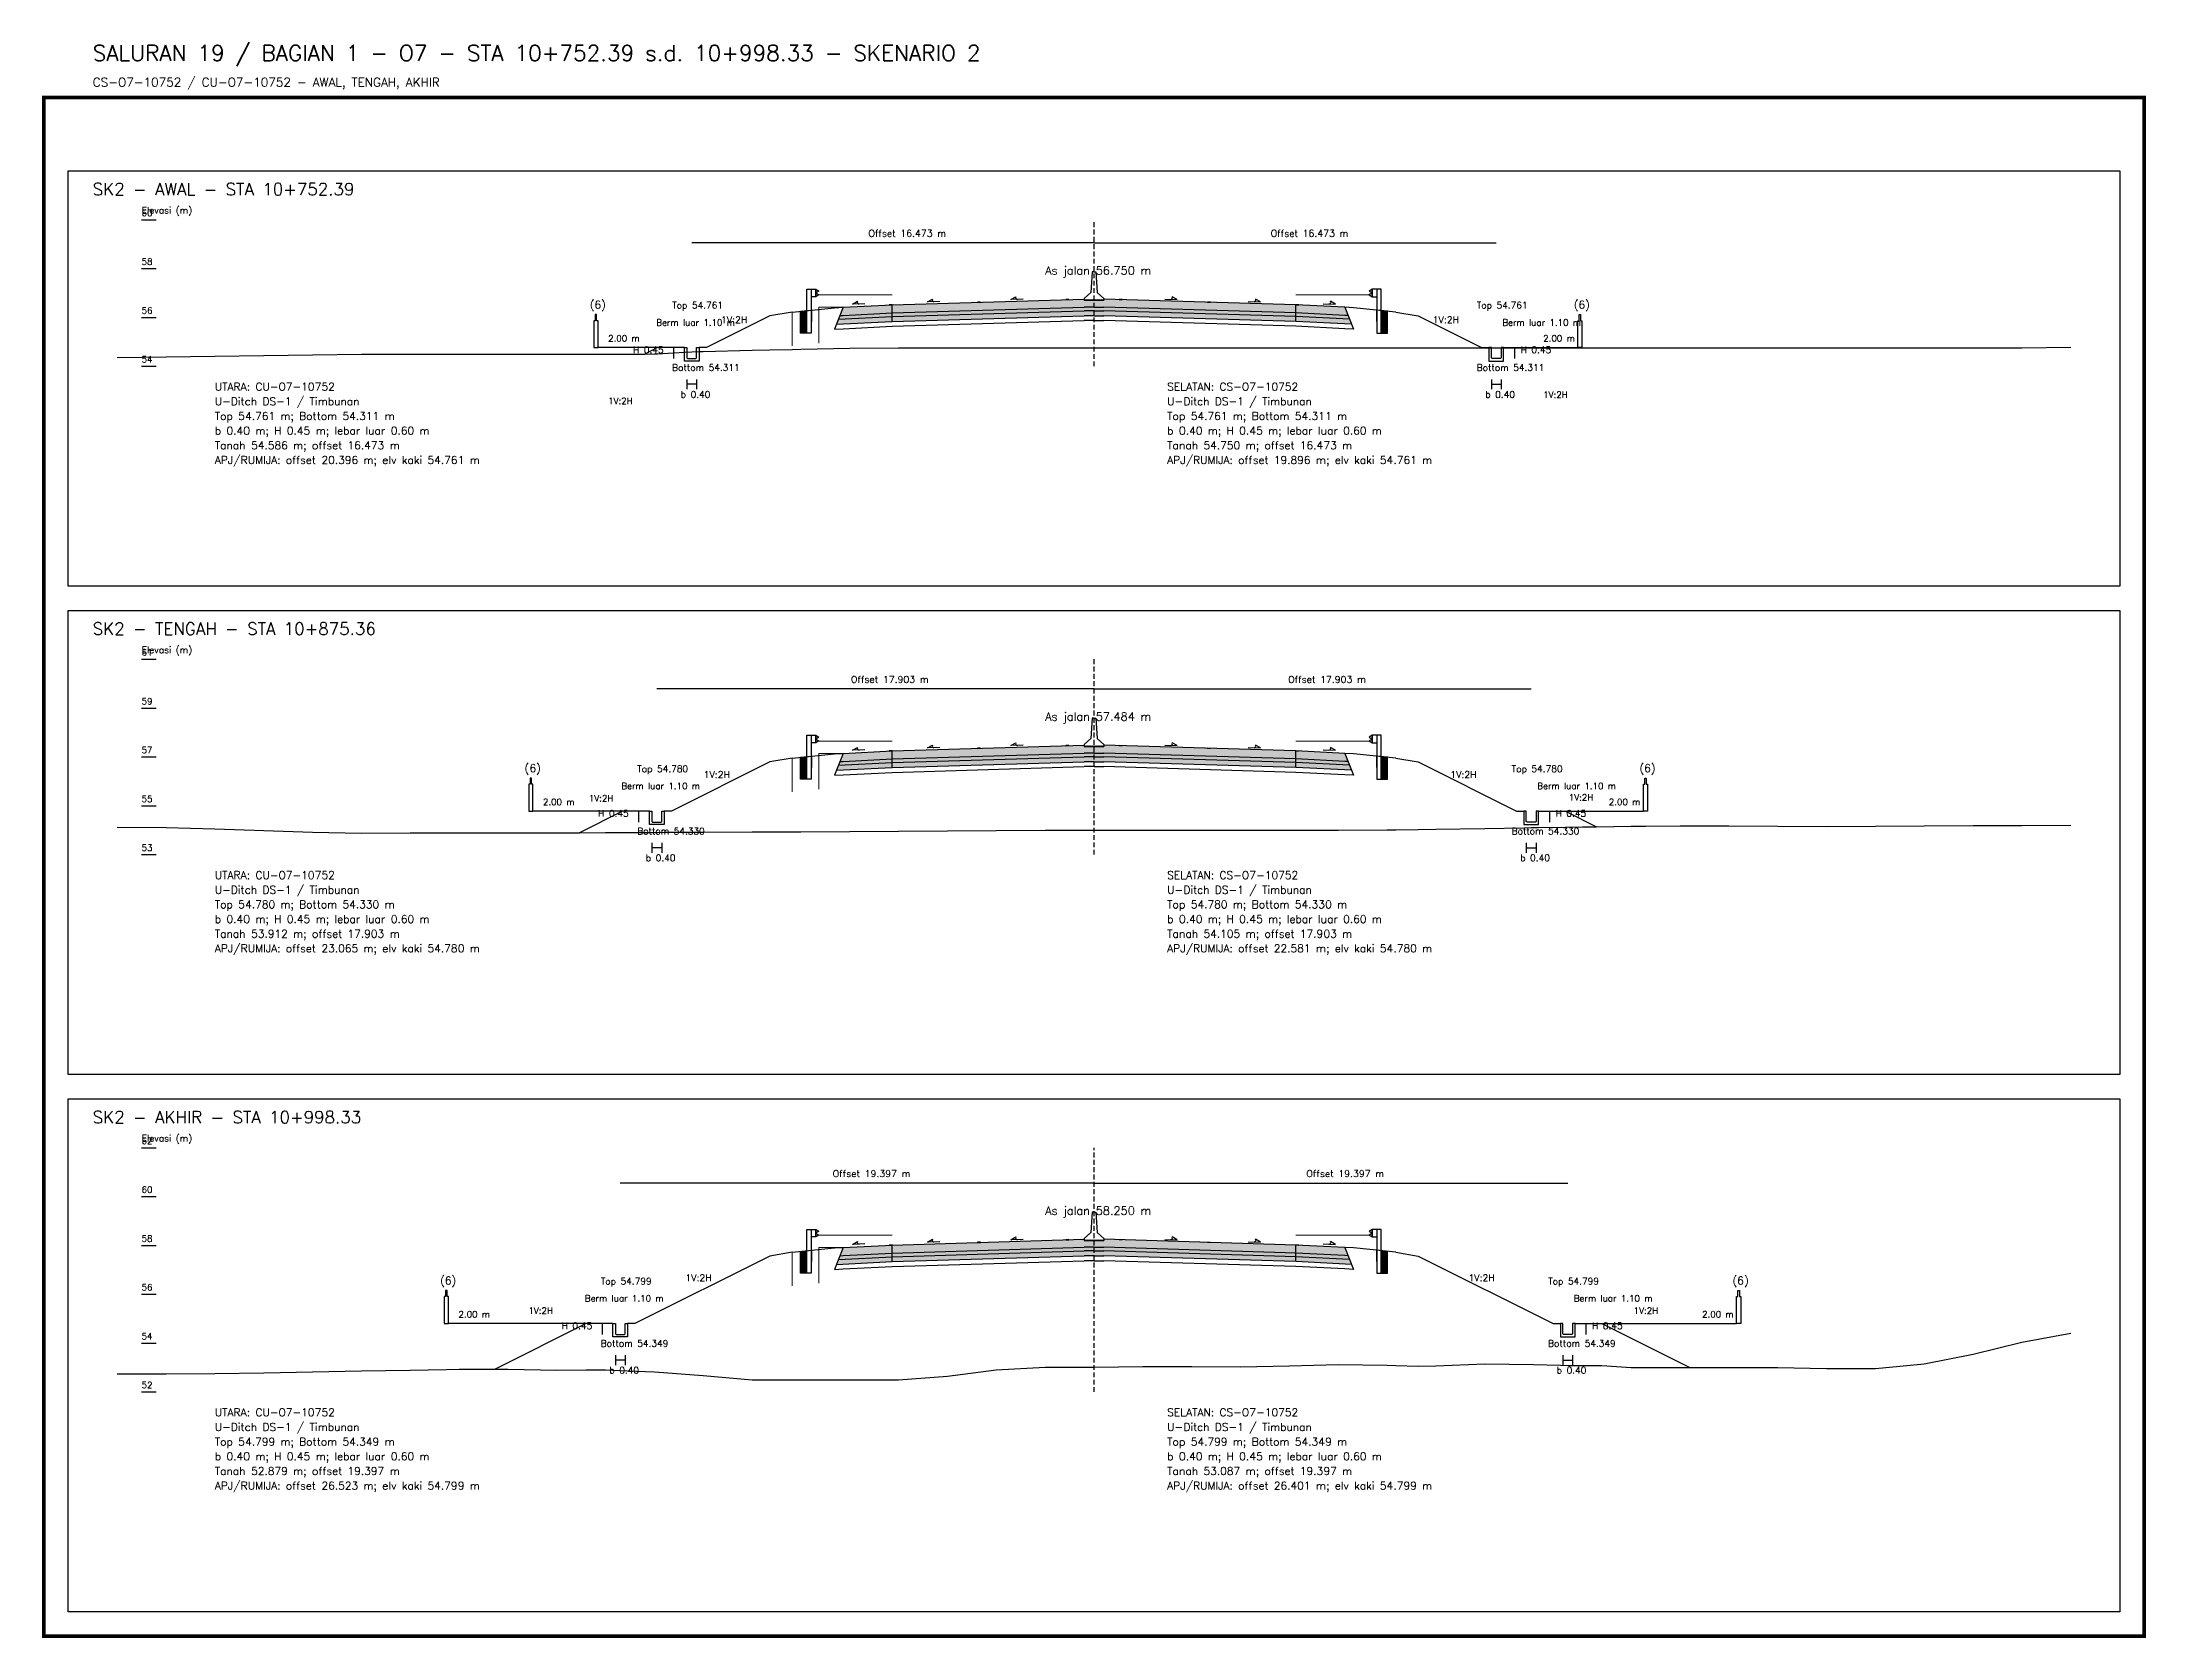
# Model space of a CAD drawing. Header units: metres. Extents: x -24715 to -24517, y 27498 to 30841.
# Drawn here: x -24611.5 to -24525.3, y 29265.5 to 29330.8 of the extents above; entities that cross this region are included whole.
import ezdxf

# ---------------------------------------------------------------- set-up
doc = ezdxf.new("R2010")
doc.units = ezdxf.units.M
doc.linetypes.add('PS_DASH', pattern=[0.3, 0.2, -0.1])
for name, color, linetype, lineweight in [('Dimensi', 230, 'Continuous', 20), ('GRS-ARSIR (HATCH)', 8, 'Continuous', 9), ('Guardrail', 20, 'Continuous', 30), ('HATCH - Beton ramping', 210, 'Continuous', 9), ('HATCH - LFA', 30, 'Continuous', 9), ('HATCH - Pavement', 50, 'Continuous', 9), ('Marka', 20, 'Continuous', 30), ('POT_ALL_GROUP', 2, 'Continuous', 70)]:
    doc.layers.add(name, color=color, linetype=linetype, lineweight=lineweight)
for name, color, linetype in [('POT_ALL_APJ', 2, 'Continuous'), ('POT_ALL_BORDER', 8, 'Continuous'), ('POT_ALL_CHANNEL2', 7, 'Continuous'), ('POT_ALL_DIM', 7, 'Continuous'), ('POT_ALL_GROUND', 1, 'Continuous'), ('POT_ALL_GUIDE', 8, 'Continuous'), ('POT_ALL_ROAD', 4, 'Continuous')]:
    doc.layers.add(name, color=color, linetype=linetype)
doc.styles.get("Standard").update_dxf_attribs({"font": 'simplex.shx'})

# ---------------------------------------------------------------- blocks, each defined once
blk = doc.blocks.new('JALAN_ASLI_TIPIKAL_2OKT_METER')
at = {"layer": 'Guardrail', "lineweight": 9}
h = blk.add_hatch(dxfattribs=at)
h.set_pattern_fill('JIS_LC_20', color=256, scale=0.002)
h.set_pattern_definition([(45, (-29.65569, -21.99233), (-0.02828427, 0.02828427), []), (45, (-29.65489, -21.99233), (-0.02828427, 0.02828427), [])])
h.paths.add_polyline_path([(-12.025, -1.394), (-11.753, -1.394), (-11.753, -0.471), (-12.018, -0.498)])
h = blk.add_hatch(dxfattribs=at)
h.set_pattern_fill('JIS_LC_20', color=256, scale=0.002)
h.set_pattern_definition([(45, (-29.40569, -21.99233), (-0.02828427, 0.02828427), []), (45, (-29.40489, -21.99233), (-0.02828427, 0.02828427), [])])
h.paths.add_polyline_path([(12.018, -0.498), (11.753, -0.471), (11.753, -1.394), (12.025, -1.394)])
at = {"layer": 'HATCH - Beton ramping'}
h = blk.add_hatch(dxfattribs=at)
h.set_pattern_fill('AR-CONC', color=256, scale=0.0005)
h.set_pattern_definition([(50, (-28.949556, -21.99233), (0.09109233, -0.00796954), [0.009525, -0.104775]), (355, (-28.94956, -21.99233), (-0.0176217, 0.09552842), [0.00762, -0.0838203]), (100.45144, (-28.941965, -21.992995), (0.07347062, 0.08755888), [0.008095, -0.08904512]), (46.1842, (-28.94956, -21.96693), (0.13553952, -0.02102116), [0.0142875, -0.1571625]), (96.63556, (-28.93826, -21.96868), (0.11870207, 0.12371306), [0.0121425, -0.1335678]), (351.18415, (-28.94956, -21.96693), (0.11870207, 0.12371306), [0.01143, -0.12572987]), (21, (-28.936856, -21.97328), (0.0758072, -0.0511326), [0.009525, -0.104775]), (326, (-28.93686, -21.97328), (0.03090101, 0.09209398), [0.00762, -0.08382]), (71.45144, (-28.93054, -21.97754), (0.1067082, 0.04096138), [0.008095, -0.08904497]), (37.5, (-28.949556, -21.99233), (0.001544302, 0.04227752), [0, -0.082804, 0, -0.08509, 0, -0.0841375]), (7.5, (-28.949556, -21.99233), (0.03340983, 0.05009029), [0, -0.048514, 0, -0.080899, 0, -0.0320675]), (327.5, (-28.977877, -21.99233), (0.067795298, -0.002864372), [0, -0.03175, 0, -0.09906, 0, -0.131445]), (317.5, (-28.990577, -21.99233), (0.07406459, 0.01271325), [0, -0.041275, 0, -0.065786, 0, -0.093345])])
h.paths.add_polyline_path([(-8.27, -0.566), (-10.401, -0.666), (-10.461, -0.826), (-8.27, -0.716)])
h.paths.add_polyline_path([(-0.4, -0.48), (0, -0.48), (0, -0.33), (-0.4, -0.33), (-8.27, -0.566), (-8.27, -0.716)])
h = blk.add_hatch(dxfattribs=at)
h.set_pattern_fill('AR-CONC', color=256, scale=0.0005)
h.set_pattern_definition([(50, (-28.699556, -21.99233), (0.09109233, -0.00796954), [0.009525, -0.104775]), (355, (-28.69956, -21.99233), (-0.01762171, 0.09552842), [0.00762, -0.0838203]), (100.45144, (-28.691965, -21.992995), (0.07347062, 0.08755888), [0.008095, -0.08904512]), (46.1842, (-28.69956, -21.96693), (0.13553952, -0.02102116), [0.0142875, -0.1571625]), (96.63556, (-28.68826, -21.96868), (0.11870207, 0.12371306), [0.0121425, -0.1335678]), (351.18415, (-28.69956, -21.96693), (0.11870207, 0.12371306), [0.01143, -0.12572987]), (21, (-28.686856, -21.97328), (0.0758072, -0.0511326), [0.009525, -0.104775]), (326, (-28.68686, -21.97328), (0.03090101, 0.09209398), [0.00762, -0.08382]), (71.45144, (-28.68054, -21.97754), (0.10670821, 0.04096138), [0.008095, -0.08904497]), (37.5, (-28.699556, -21.99233), (0.001544302, 0.04227752), [0, -0.082804, 0, -0.08509, 0, -0.0841375]), (7.5, (-28.699556, -21.99233), (0.03340983, 0.050090287), [0, -0.048514, 0, -0.080899, 0, -0.0320675]), (327.5, (-28.727877, -21.99233), (0.067795298, -0.002864372), [0, -0.03175, 0, -0.09906, 0, -0.131445]), (317.5, (-28.740577, -21.99233), (0.07406459, 0.012713246), [0, -0.041275, 0, -0.065786, 0, -0.093345])])
h.paths.add_polyline_path([(8.27, -0.566), (10.401, -0.666), (10.461, -0.826), (8.27, -0.716)])
h.paths.add_polyline_path([(0.4, -0.48), (0, -0.48), (0, -0.33), (0.4, -0.33), (8.27, -0.566), (8.27, -0.716)])
at = {"layer": 'HATCH - LFA'}
h = blk.add_hatch(dxfattribs=at)
h.set_pattern_fill('GRAVEL', color=256, scale=0.0075)
h.set_pattern_definition([(228.012788, (-28.812396, -21.801831), (-1.524, -1.7145), [0.0256291, -2.5372863]), (184.96974, (-28.829541, -21.820881), (2.2859999991, 0.1905000109), [0.04398035, -4.3540537]), (132.510447, (-28.873356, -21.824691), (1.9050000008, -2.0954999993), [0.0310111, -3.0701042]), (267.27369, (-28.947651, -21.872316), (0.1905000004, 3.81), [0.0400503, -3.9649828]), (292.833654, (-28.949556, -21.912321), (-0.9525, 2.286), [0.0392725, -3.8879856]), (357.27369, (-28.934316, -21.948516), (-3.81, 0.1905000004), [0.0400503, -3.9649828]), (37.69424, (-28.894311, -21.950421), (-2.4764999999, -1.9050000001), [0.0529645, -5.24348365]), (72.255328, (-28.852401, -21.918036), (1.3335000004, 4.1909999999), [0.050004, -4.95039425]), (121.429566, (-28.837161, -21.870411), (-1.5240000002, 2.4764999999), [0.040186, -3.9784159]), (175.23636, (-28.858116, -21.836121), (2.0955, -0.1905), [0.0458785, -2.2480453]), (222.397438, (-28.903836, -21.832311), (-2.2859999999, -2.0955000001), [0.05933084, -5.8737579]), (138.814075, (-28.759056, -21.874221), (-1.3335, 1.143), [0.0202503, -2.0047924]), (171.469234, (-28.774296, -21.860886), (2.4765, -0.3809999996), [0.03852615, -3.8140979]), (225, (-28.8124, -21.85517), (0, -0.1905), [0.0269407, -0.242467]), (203.19859, (-28.82573, -21.832311), (0.9525, 0.381), [0.0145081, -1.4362967]), (291.80141, (-28.839066, -21.838026), (-0.1905, 0.5715), [0.0205174, -1.0053565]), (30.96376, (-28.831446, -21.857076), (0.5715, 0.381), [0.033324, -1.0774724]), (161.56505, (-28.80287, -21.83993), (0.381, -0.1905), [0.0240965, -0.5783174]), (16.38954, (-28.949556, -21.838026), (1.905, 0.5715), [0.0337566, -3.341912]), (70.346176, (-28.917171, -21.828501), (-0.762, -2.0955), [0.0283199, -2.8036662]), (293.19859, (-28.80287, -21.801831), (-0.381, 0.9525), [0.029016, -1.4217888]), (343.61046, (-28.791441, -21.828501), (-1.905, 0.5715), [0.0337566, -3.341912]), (339.443955, (-28.949556, -21.956136), (-0.9525, 0.381), [0.0325526, -1.5950801]), (294.77514, (-28.919076, -21.967566), (-0.952500001, 2.0954999995), [0.0272754, -2.7002695]), (66.80141, (-28.800966, -21.992331), (0.381, 0.9525), [0.029016, -1.4217888]), (17.354025, (-28.789536, -21.965661), (-2.4765, -0.762), [0.0319337, -3.1614282]), (69.443955, (-28.89431, -21.992331), (-0.381, -0.9525), [0.0162763, -1.6113564]), (101.30993, (-28.812396, -21.99233), (-0.1905, 0.762), [0.0097136, -0.9616496]), (165.96376, (-28.8143, -21.982806), (0.5715, -0.1905), [0.0392725, -0.7461791]), (186.009006, (-28.852401, -21.973281), (1.905, 0.1905), [0.036395, -3.6031024]), (303.69007, (-28.831446, -21.87422), (-0.1905, 0.381), [0.0274743, -0.6593832]), (353.157227, (-28.816206, -21.897081), (3.2385, -0.3809999998), [0.0479668, -4.7487007]), (60.945396, (-28.76858, -21.902796), (-0.762, -1.3335), [0.0196131, -1.9417044]), (90, (-28.75906, -21.88565), (-0.1905, 0.1905), [0.01143, -0.17907]), (120.256437, (-28.856211, -21.967566), (0.762, -1.3335), [0.026465, -2.6200456]), (48.012787, (-28.869546, -21.944706), (1.524, 1.7145), [0.0512582, -2.5116572]), (0, (-28.83526, -21.9066), (0.1905, 0.1905), [0.04953, -0.14097]), (325.304846, (-28.785726, -21.906606), (1.9050000007, -1.333499999), [0.0301207, -2.9819488]), (254.0546, (-28.76096, -21.92375), (-0.1905, -0.762), [0.0277372, -1.3591238]), (207.645975, (-28.768581, -21.950421), (-3.6195000001, -1.9049999997), [0.0451609, -4.4709348]), (175.426079, (-28.808586, -21.971376), (-2.4765, 0.1905), [0.0477772, -4.7299385])])
h.paths.add_polyline_path([(-8.27, -0.716), (-10.461, -0.826), (-10.54, -1.03), (-8.27, -0.916)])
h.paths.add_polyline_path([(-0.4, -0.68), (0, -0.68), (0, -0.48), (-0.4, -0.48), (-8.27, -0.716), (-8.27, -0.916)])
h = blk.add_hatch(dxfattribs=at)
h.set_pattern_fill('GRAVEL', color=256, scale=0.0075)
h.set_pattern_definition([(228.012788, (-28.562396, -21.801831), (-1.524, -1.7145), [0.0256291, -2.5372863]), (184.96974, (-28.579541, -21.820881), (2.2859999991, 0.1905000109), [0.04398035, -4.3540537]), (132.510447, (-28.623356, -21.824691), (1.9050000008, -2.0954999993), [0.0310111, -3.0701042]), (267.27369, (-28.697651, -21.872316), (0.1905000004, 3.81), [0.04005034, -3.9649828]), (292.833654, (-28.699556, -21.912321), (-0.9525, 2.286), [0.0392725, -3.8879856]), (357.27369, (-28.684316, -21.948516), (-3.81, 0.1905000004), [0.04005034, -3.9649828]), (37.69424, (-28.644311, -21.950421), (-2.4764999999, -1.9050000001), [0.0529645, -5.24348365]), (72.255328, (-28.602401, -21.918036), (1.3335000004, 4.1909999999), [0.050004, -4.95039425]), (121.429566, (-28.587161, -21.870411), (-1.5240000002, 2.4764999999), [0.040186, -3.9784159]), (175.23636, (-28.608116, -21.836121), (2.0955, -0.1905000003), [0.0458785, -2.2480453]), (222.397438, (-28.653836, -21.832311), (-2.2859999999, -2.0955000001), [0.05933084, -5.87375794]), (138.814075, (-28.509056, -21.874221), (-1.3335, 1.143), [0.02025034, -2.0047924]), (171.469234, (-28.524296, -21.860886), (2.4765, -0.3809999996), [0.03852615, -3.8140979]), (225, (-28.5624, -21.85517), (0, -0.1905), [0.0269407, -0.242467]), (203.19859, (-28.57573, -21.832311), (0.9525, 0.381), [0.0145081, -1.4362967]), (291.80141, (-28.589066, -21.838026), (-0.1905, 0.5715), [0.0205174, -1.0053565]), (30.96376, (-28.581446, -21.857076), (0.5715, 0.381), [0.033324, -1.0774724]), (161.56505, (-28.55287, -21.83993), (0.381, -0.1905), [0.0240965, -0.57831736]), (16.38954, (-28.699556, -21.838026), (1.905, 0.5715), [0.0337566, -3.341912]), (70.346176, (-28.667171, -21.828501), (-0.762, -2.0955), [0.0283199, -2.8036662]), (293.19859, (-28.55287, -21.801831), (-0.381, 0.9525), [0.029016, -1.4217888]), (343.61046, (-28.541441, -21.828501), (-1.905, 0.5714999999), [0.0337566, -3.341912]), (339.443955, (-28.699556, -21.956136), (-0.9525, 0.381), [0.03255264, -1.5950801]), (294.77514, (-28.669076, -21.967566), (-0.952500001, 2.0954999995), [0.0272754, -2.7002695]), (66.80141, (-28.550966, -21.992331), (0.381, 0.9525), [0.029016, -1.4217888]), (17.354025, (-28.539536, -21.965661), (-2.4765, -0.7620000002), [0.0319337, -3.1614282]), (69.443955, (-28.64431, -21.992331), (-0.381, -0.9525), [0.0162763, -1.6113564]), (101.30993, (-28.562396, -21.99233), (-0.1905, 0.762), [0.0097136, -0.9616496]), (165.96376, (-28.5643, -21.982806), (0.5715, -0.1905), [0.0392725, -0.7461791]), (186.009006, (-28.602401, -21.973281), (1.905, 0.1905), [0.036395, -3.6031024]), (303.69007, (-28.581446, -21.87422), (-0.1905, 0.381), [0.0274743, -0.6593832]), (353.157227, (-28.566206, -21.897081), (3.2385, -0.3809999998), [0.04796676, -4.7487007]), (60.945396, (-28.51858, -21.902796), (-0.762, -1.3335), [0.0196131, -1.9417044]), (90, (-28.50906, -21.88565), (-0.1905, 0.1905), [0.01143, -0.17907]), (120.256437, (-28.606211, -21.967566), (0.762, -1.3335), [0.026465, -2.62004556]), (48.012787, (-28.619546, -21.944706), (1.524, 1.7145), [0.0512582, -2.5116572]), (0, (-28.58526, -21.9066), (0.1905, 0.1905), [0.04953, -0.14097]), (325.304846, (-28.535726, -21.906606), (1.9050000007, -1.333499999), [0.0301207, -2.98194875]), (254.054604, (-28.51096, -21.92375), (-0.1905, -0.762), [0.0277372, -1.35912375]), (207.645975, (-28.518581, -21.950421), (-3.6195000001, -1.9049999997), [0.0451609, -4.4709348]), (175.426079, (-28.558586, -21.971376), (-2.4765, 0.1905), [0.0477772, -4.7299385])])
h.paths.add_polyline_path([(8.27, -0.716), (10.461, -0.826), (10.54, -1.03), (8.27, -0.916)])
h.paths.add_polyline_path([(0.4, -0.68), (0, -0.68), (0, -0.48), (0.4, -0.48), (8.27, -0.716), (8.27, -0.916)])
at = {"layer": 'HATCH - Pavement'}
h = blk.add_hatch(dxfattribs=at)
h.set_pattern_fill('AR-CONC', color=256, scale=0.001)
h.set_pattern_definition([(50, (-89.43046, -52.62889), (0.18218467, -0.01593909), [0.01905, -0.20955]), (355, (-89.43046, -52.6289), (-0.03524342, 0.19105685), [0.01524, -0.1676406]), (100.45144, (-89.41528, -52.63022), (0.14694125, 0.17511775), [0.01619, -0.17809024]), (46.1842, (-89.43046, -52.5781), (0.27107904, -0.04204233), [0.028575, -0.314325]), (96.63556, (-89.40787, -52.5816), (0.23740413, 0.2474261), [0.024285, -0.2671356]), (351.18415, (-89.43046, -52.5781), (0.2374041, 0.2474261), [0.02286, -0.2514597]), (21, (-89.40506, -52.59079), (0.1516144, -0.1022652), [0.01905, -0.20955]), (326, (-89.40506, -52.5908), (0.06180203, 0.18418797), [0.01524, -0.16764]), (71.45144, (-89.39243, -52.59931), (0.21341642, 0.08192277), [0.01619, -0.17808994]), (37.5, (-89.43046, -52.62889), (0.003088603, 0.08455504), [0, -0.165608, 0, -0.17018, 0, -0.168275]), (7.5, (-89.43046, -52.62889), (0.06681966, 0.100180575), [0, -0.097028, 0, -0.161798, 0, -0.064135]), (327.5, (-89.4871, -52.62889), (0.135590595, -0.005728744), [0, -0.0635, 0, -0.19812, 0, -0.26289]), (317.5, (-89.5125, -52.62889), (0.14812918, 0.02542649), [0, -0.08255, 0, -0.131572, 0, -0.18669])])
h.paths.add_polyline_path([(-8.27, -0.236), (-10.27, -0.336), (-10.401, -0.673), (-10.27, -0.666), (-8.27, -0.566)])
h.paths.add_polyline_path([(-0.4, -0.33), (0, -0.33), (0, 0), (-0.4, 0), (-8.27, -0.236), (-8.27, -0.566)])
h = blk.add_hatch(dxfattribs=at)
h.set_pattern_fill('AR-CONC', color=256, scale=0.001)
h.set_pattern_definition([(50, (-89.18046, -52.62889), (0.18218467, -0.01593909), [0.01905, -0.20955]), (355, (-89.18046, -52.6289), (-0.03524342, 0.19105685), [0.01524, -0.16764058]), (100.45144, (-89.16528, -52.63022), (0.14694125, 0.17511775), [0.01619, -0.17809024]), (46.1842, (-89.18046, -52.5781), (0.27107904, -0.04204233), [0.028575, -0.314325]), (96.63556, (-89.15787, -52.5816), (0.23740413, 0.2474261), [0.024285, -0.2671356]), (351.18415, (-89.18046, -52.5781), (0.2374041, 0.2474261), [0.02286, -0.2514597]), (21, (-89.15506, -52.59079), (0.1516144, -0.1022652), [0.01905, -0.20955]), (326, (-89.15506, -52.5908), (0.06180203, 0.18418797), [0.01524, -0.16764]), (71.45144, (-89.14243, -52.59931), (0.21341642, 0.08192277), [0.01619, -0.17808994]), (37.5, (-89.18046, -52.62889), (0.003088603, 0.08455504), [0, -0.165608, 0, -0.17018, 0, -0.168275]), (7.5, (-89.18046, -52.62889), (0.06681966, 0.100180575), [0, -0.097028, 0, -0.161798, 0, -0.064135]), (327.5, (-89.2371, -52.62889), (0.135590595, -0.005728744), [0, -0.0635, 0, -0.19812, 0, -0.26289]), (317.5, (-89.2625, -52.62889), (0.14812918, 0.02542649), [0, -0.08255, 0, -0.131572, 0, -0.18669])])
h.paths.add_polyline_path([(8.27, -0.236), (10.27, -0.336), (10.401, -0.673), (10.27, -0.666), (8.27, -0.566)])
h.paths.add_polyline_path([(0.4, -0.33), (0, -0.33), (0, 0), (0.4, 0), (8.27, -0.236), (8.27, -0.566)])
at = {"layer": 'Marka'}
h = blk.add_hatch(color=256, dxfattribs=at)
h.dxf.hatch_style = 1
h.paths.add_polyline_path([(-8.27, -0.23), (-8.39, -0.236), (-8.39, -0.242), (-8.27, -0.236)])
h.paths.add_polyline_path([(-4.65, -0.122), (-4.77, -0.125), (-4.77, -0.131), (-4.65, -0.128)])
h.paths.add_polyline_path([(-1.03, -0.019), (-1.03, -0.013), (-1.15, -0.017), (-1.15, -0.023)])
h = blk.add_hatch(color=256, dxfattribs=at)
h.dxf.hatch_style = 1
h.paths.add_polyline_path([(8.27, -0.23), (8.39, -0.236), (8.39, -0.242), (8.27, -0.236)])
h.paths.add_polyline_path([(4.65, -0.122), (4.77, -0.125), (4.77, -0.131), (4.65, -0.128)])
h.paths.add_polyline_path([(1.03, -0.019), (1.03, -0.013), (1.15, -0.017), (1.15, -0.023)])
for p, q in [((-8.27, -0.236), (-0.4, 0)), ((8.27, -0.236), (0.4, 0)), ((-12.353, -0.533), (-10.622, -0.354)), ((-10.27, -0.336), (-10.62, -1.234)), ((-10.62, -0.354), (-10.27, -0.336)), ((-10.461, -0.826), (-8.27, -0.716)), ((-10.401, -0.673), (-10.27, -0.666)), ((-10.27, -0.336), (-8.27, -0.236)), ((-10.27, -0.666), (-8.27, -0.566)), ((-8.27, -0.916), (-8.27, -0.236)), ((-8.27, -0.566), (-0.4, -0.33)), ((-8.27, -0.716), (-0.4, -0.48)), ((-8.27, -0.916), (-0.4, -0.68)), ((0, -0.05), (-0.4, -0.05)), ((0, -0.33), (-0.4, -0.33)), ((0, -0.48), (-0.4, -0.48)), ((0, -0.68), (-0.4, -0.68)), ((0, -0.05), (0.4, -0.05)), ((0, -0.33), (0.4, -0.33)), ((0, -0.48), (0.4, -0.48)), ((0, -0.68), (0.4, -0.68)), ((8.27, -0.566), (0.4, -0.33)), ((8.27, -0.716), (0.4, -0.48)), ((8.27, -0.916), (0.4, -0.68)), ((8.27, -0.916), (8.27, -0.236)), ((10.27, -0.336), (8.27, -0.236)), ((10.27, -0.666), (8.27, -0.566)), ((10.461, -0.826), (8.27, -0.716)), ((10.27, -0.336), (10.62, -1.234)), ((10.62, -0.354), (10.27, -0.336)), ((10.401, -0.673), (10.27, -0.666)), ((12.353, -0.533), (10.622, -0.354)), ((-10.62, -1.234), (-10.27, -1.216)), ((-10.54, -1.03), (-8.27, -0.916)), ((-10.27, -1.216), (-8.27, -1.116)), ((-8.27, -1.116), (-0.4, -0.88)), ((0, -0.88), (-0.4, -0.88)), ((0, -0.88), (0.4, -0.88)), ((8.27, -1.116), (0.4, -0.88)), ((10.54, -1.03), (8.27, -0.916)), ((10.27, -1.216), (8.27, -1.116)), ((10.62, -1.234), (10.27, -1.216))]:
    blk.add_line(p, q)
for points in [[(0, 1.11), (-0.075, 1.11), (-0.125, 0.27), (-0.4, 0.03), (-0.4, -0.05), (0, -0.05)], [(0, 1.11), (0.075, 1.11), (0.125, 0.27), (0.4, 0.03), (0.4, -0.05), (0, -0.05)], [(-6.818, -0.116), (-6.616, 0)], [(-3.401, -0.02), (-3.199, 0.096)], [(3.401, -0.02), (3.199, 0.096)], [(6.818, -0.116), (6.616, 0)], [(-9.887, -0.208), (-9.686, -0.092)], [(-9.387, -0.193), (-9.887, -0.208)], [(-6.318, -0.101), (-6.818, -0.116)], [(-2.901, -0.005), (-3.401, -0.02)], [(2.901, -0.005), (3.401, -0.02)], [(6.318, -0.101), (6.818, -0.116)], [(9.387, -0.193), (9.887, -0.208)], [(9.887, -0.208), (9.686, -0.092)]]:
    blk.add_lwpolyline(points)
for centre, start, end in [((-6.556, -0.037), 148.28164, 271.71836), ((-3.139, 0.059), 148.28164, 271.71836), ((3.139, 0.059), 268.28164, 31.71836), ((6.556, -0.037), 268.28164, 31.71836), ((-9.625, -0.129), 148.28164, 271.71836), ((9.625, -0.129), 268.28164, 31.71836)]:
    blk.add_arc(centre, 0.0711, start, end)
at = {"layer": 'Dimensi'}
for p, q in [((-8.27, 0.168), (-11.27, 0.168)), ((8.27, 0.168), (11.27, 0.168))]:
    blk.add_line(p, q, dxfattribs=at)
at = {"layer": 'GRS-ARSIR (HATCH)'}
for p, q in [((-12.353, -0.533), (-12.353, -1.909)), ((-11.27, -0.336), (-11.27, -1.803)), ((-10.27, -0.336), (-11.27, -0.336))]:
    blk.add_line(p, q, dxfattribs=at)
at = {"layer": 'Guardrail'}
for points in [[(-11.753, -1.394), (-11.753, 0.406), (-11.575, 0.406), (-11.575, -1.394), (-11.753, -1.394)], [(-11.575, 0.406), (-11.397, 0.406), (-11.397, 0.094), (-11.575, 0.094)], [(-11.397, 0.25), (-11.397, 0.406), (-11.262, 0.328), (-11.397, 0.25)], [(-11.397, 0.094), (-11.397, 0.25), (-11.262, 0.172), (-11.397, 0.094)], [(11.397, 0.25), (11.397, 0.406), (11.262, 0.328), (11.397, 0.25)], [(11.397, 0.094), (11.397, 0.25), (11.262, 0.172), (11.397, 0.094)], [(11.575, 0.406), (11.397, 0.406), (11.397, 0.094), (11.575, 0.094)], [(11.753, -1.394), (11.753, 0.406), (11.575, 0.406), (11.575, -1.394), (11.753, -1.394)], [(-11.575, -1.394), (-12.025, -1.394), (-12.018, -0.498), (-11.568, -0.453), (-11.575, -1.394)], [(11.575, -1.394), (12.025, -1.394), (12.018, -0.498), (11.568, -0.453), (11.575, -1.394)]]:
    blk.add_lwpolyline(points, dxfattribs=at)
at = {"layer": 'Marka'}
for points in [[(-8.39, -0.242), (-8.27, -0.236), (-8.27, -0.23), (-8.39, -0.236), (-8.39, -0.242)], [(8.39, -0.242), (8.27, -0.236), (8.27, -0.23), (8.39, -0.236), (8.39, -0.242)]]:
    blk.add_lwpolyline(points, dxfattribs=at)
for points in [[(-4.65, -0.122), (-4.77, -0.125), (-4.77, -0.131), (-4.65, -0.128)], [(-1.03, -0.013), (-1.15, -0.017), (-1.15, -0.023), (-1.03, -0.019)], [(1.03, -0.013), (1.15, -0.017), (1.15, -0.023), (1.03, -0.019)], [(4.65, -0.122), (4.77, -0.125), (4.77, -0.131), (4.65, -0.128)]]:
    blk.add_lwpolyline(points, close=True, dxfattribs=at)

msp = doc.modelspace()

# ---------------------------------------------------------------- linework, layer by layer
at = {"layer": 'POT_ALL_APJ', "linetype": 'Continuous'}
for points in [[(-24588.86619, 29319.425), (-24588.86619, 29318.32059), (-24588.69619, 29318.32059), (-24588.69619, 29319.425), (-24588.75119, 29319.425), (-24588.75119, 29319.675), (-24588.78119, 29319.675), (-24588.81119, 29319.675), (-24588.81119, 29319.425), (-24588.86619, 29319.425)], [(-24548.40508, 29319.425), (-24548.40508, 29318.32059), (-24548.57508, 29318.32059), (-24548.57508, 29319.425), (-24548.52008, 29319.425), (-24548.52008, 29319.675), (-24548.49008, 29319.675), (-24548.46008, 29319.675), (-24548.46008, 29319.425), (-24548.40508, 29319.425)], [(-24586.2591, 29318.32059), (-24588.69619, 29318.32059)], [(-24550.51217, 29318.32059), (-24548.57508, 29318.32059)], [(-24591.53527, 29300.44419), (-24591.53527, 29299.33978), (-24591.36527, 29299.33978), (-24591.36527, 29300.44419), (-24591.42027, 29300.44419), (-24591.42027, 29300.69419), (-24591.45027, 29300.69419), (-24591.48027, 29300.69419), (-24591.48027, 29300.44419), (-24591.53527, 29300.44419)], [(-24545.71989, 29300.44419), (-24545.71989, 29299.33978), (-24545.88989, 29299.33978), (-24545.88989, 29300.44419), (-24545.83489, 29300.44419), (-24545.83489, 29300.69419), (-24545.80489, 29300.69419), (-24545.77489, 29300.69419), (-24545.77489, 29300.44419), (-24545.71989, 29300.44419)], [(-24587.68867, 29299.33978), (-24591.36527, 29299.33978)], [(-24549.0826, 29299.33978), (-24545.88989, 29299.33978)], [(-24594.99376, 29279.46339), (-24594.99376, 29278.35898), (-24594.82376, 29278.35898), (-24594.82376, 29279.46339), (-24594.87876, 29279.46339), (-24594.87876, 29279.71339), (-24594.90876, 29279.71339), (-24594.93876, 29279.71339), (-24594.93876, 29279.46339), (-24594.99376, 29279.46339)], [(-24541.90007, 29279.46339), (-24541.90007, 29278.35898), (-24542.07007, 29278.35898), (-24542.07007, 29279.46339), (-24542.01507, 29279.46339), (-24542.01507, 29279.71339), (-24541.98507, 29279.71339), (-24541.95507, 29279.71339), (-24541.95507, 29279.46339), (-24541.90007, 29279.46339)], [(-24589.18232, 29278.35898), (-24594.82376, 29278.35898)], [(-24547.58896, 29278.35898), (-24542.07007, 29278.35898)]]:
    msp.add_lwpolyline(points, dxfattribs=at)
at = {"layer": 'POT_ALL_BORDER', "linetype": 'Continuous'}
for points in [[(-24610.38564, 29325.55968), (-24526.38564, 29325.55968), (-24526.38564, 29308.55968), (-24610.38564, 29308.55968), (-24610.38564, 29325.55968)], [(-24610.38564, 29307.55968), (-24526.38564, 29307.55968), (-24526.38564, 29288.55968), (-24610.38564, 29288.55968), (-24610.38564, 29307.55968)], [(-24610.38564, 29287.55968), (-24526.38564, 29287.55968), (-24526.38564, 29266.55968), (-24610.38564, 29266.55968), (-24610.38564, 29287.55968)]]:
    msp.add_lwpolyline(points, dxfattribs=at)
at = {"layer": 'POT_ALL_CHANNEL2', "linetype": 'Continuous'}
for points in [[(-24584.6591, 29318.32059), (-24584.5591, 29318.32059), (-24584.5591, 29317.77059), (-24585.1591, 29317.77059), (-24585.1591, 29318.32059), (-24585.0591, 29318.32059), (-24585.0591, 29317.90059), (-24585.0291, 29317.87059), (-24584.6891, 29317.87059), (-24584.6591, 29317.90059), (-24584.6591, 29318.32059)], [(-24552.11217, 29318.32059), (-24552.21217, 29318.32059), (-24552.21217, 29317.77059), (-24551.61217, 29317.77059), (-24551.61217, 29318.32059), (-24551.71217, 29318.32059), (-24551.71217, 29317.90059), (-24551.74217, 29317.87059), (-24552.08217, 29317.87059), (-24552.11217, 29317.90059), (-24552.11217, 29318.32059)], [(-24586.08867, 29299.33978), (-24585.98867, 29299.33978), (-24585.98867, 29298.78978), (-24586.58867, 29298.78978), (-24586.58867, 29299.33978), (-24586.48867, 29299.33978), (-24586.48867, 29298.91978), (-24586.45867, 29298.88978), (-24586.11867, 29298.88978), (-24586.08867, 29298.91978), (-24586.08867, 29299.33978)], [(-24550.6826, 29299.33978), (-24550.7826, 29299.33978), (-24550.7826, 29298.78978), (-24550.1826, 29298.78978), (-24550.1826, 29299.33978), (-24550.2826, 29299.33978), (-24550.2826, 29298.91978), (-24550.3126, 29298.88978), (-24550.6526, 29298.88978), (-24550.6826, 29298.91978), (-24550.6826, 29299.33978)], [(-24587.58232, 29278.35898), (-24587.48232, 29278.35898), (-24587.48232, 29277.80898), (-24588.08232, 29277.80898), (-24588.08232, 29278.35898), (-24587.98232, 29278.35898), (-24587.98232, 29277.93898), (-24587.95232, 29277.90898), (-24587.61232, 29277.90898), (-24587.58232, 29277.93898), (-24587.58232, 29278.35898)], [(-24549.18896, 29278.35898), (-24549.28896, 29278.35898), (-24549.28896, 29277.80898), (-24548.68896, 29277.80898), (-24548.68896, 29278.35898), (-24548.78896, 29278.35898), (-24548.78896, 29277.93898), (-24548.81896, 29277.90898), (-24549.15896, 29277.90898), (-24549.18896, 29277.93898), (-24549.18896, 29278.35898)]]:
    msp.add_lwpolyline(points, dxfattribs=at)
at = {"layer": 'POT_ALL_DIM', "linetype": 'Continuous'}
for points in [[(-24568.38564, 29322.60968), (-24584.8591, 29322.60968)], [(-24568.38564, 29322.60968), (-24551.91217, 29322.60968)], [(-24585.6091, 29318.32059), (-24585.6091, 29317.87059)], [(-24551.16217, 29318.32059), (-24551.16217, 29317.87059)], [(-24585.0591, 29317.02059), (-24585.0591, 29316.62059)], [(-24584.6591, 29317.02059), (-24584.6591, 29316.62059)], [(-24552.11217, 29317.02059), (-24552.11217, 29316.62059)], [(-24551.71217, 29317.02059), (-24551.71217, 29316.62059)], [(-24584.6591, 29316.82059), (-24585.0591, 29316.82059)], [(-24552.11217, 29316.82059), (-24551.71217, 29316.82059)], [(-24568.38564, 29304.34366), (-24586.28867, 29304.34366)], [(-24568.38564, 29304.34366), (-24550.4826, 29304.34366)], [(-24587.03867, 29299.33978), (-24587.03867, 29298.88978)], [(-24549.7326, 29299.33978), (-24549.7326, 29298.88978)], [(-24586.48867, 29298.03978), (-24586.48867, 29297.63978)], [(-24586.08867, 29298.03978), (-24586.08867, 29297.63978)], [(-24550.6826, 29298.03978), (-24550.6826, 29297.63978)], [(-24550.2826, 29298.03978), (-24550.2826, 29297.63978)], [(-24586.08867, 29297.83978), (-24586.48867, 29297.83978)], [(-24550.6826, 29297.83978), (-24550.2826, 29297.83978)], [(-24568.38564, 29284.10968), (-24587.78232, 29284.10968)], [(-24568.38564, 29284.10968), (-24548.98896, 29284.10968)], [(-24588.53232, 29278.35898), (-24588.53232, 29277.90898)], [(-24548.23896, 29278.35898), (-24548.23896, 29277.90898)], [(-24587.98232, 29277.05898), (-24587.98232, 29276.65898)], [(-24587.58232, 29276.85898), (-24587.98232, 29276.85898)], [(-24587.58232, 29277.05898), (-24587.58232, 29276.65898)], [(-24549.18896, 29277.05898), (-24549.18896, 29276.65898)], [(-24549.18896, 29276.85898), (-24548.78896, 29276.85898)], [(-24548.78896, 29277.05898), (-24548.78896, 29276.65898)]]:
    msp.add_lwpolyline(points, dxfattribs=at)
at = {"layer": 'POT_ALL_GROUND', "linetype": 'Continuous'}
for points in [[(-24608.38564, 29317.91915), (-24606.38564, 29317.94741), (-24604.38564, 29317.97568), (-24602.38564, 29318.00395), (-24600.38564, 29318.03222), (-24598.38564, 29318.05773), (-24596.38564, 29318.05808), (-24594.38564, 29318.05833), (-24592.38564, 29318.05804), (-24590.38564, 29318.05808), (-24588.78119, 29318.05861), (-24588.38564, 29318.05879), (-24586.78119, 29318.05955), (-24586.38564, 29318.06531), (-24586.2591, 29318.07189), (-24585.1591, 29318.12915), (-24584.8591, 29318.14544), (-24584.5591, 29318.16086), (-24584.38564, 29318.16832), (-24582.38564, 29318.22159), (-24581.65555, 29318.2271), (-24580.73891, 29318.24893), (-24580.38564, 29318.25735), (-24578.38564, 29318.30498), (-24576.38564, 29318.30968), (-24574.38564, 29318.30968), (-24572.38564, 29318.30968), (-24570.38564, 29318.30968), (-24568.38564, 29318.30968), (-24566.38564, 29318.30968), (-24564.38564, 29318.30968), (-24562.38564, 29318.30968), (-24560.38564, 29318.30966), (-24558.38564, 29318.30964), (-24556.38564, 29318.30964), (-24556.03236, 29318.30963), (-24555.11572, 29318.30963), (-24554.38564, 29318.30962), (-24552.38564, 29318.30959), (-24552.21217, 29318.30959), (-24551.91217, 29318.30959), (-24551.61217, 29318.30959), (-24550.51217, 29318.30958), (-24550.49008, 29318.30958), (-24550.38564, 29318.30958), (-24548.49008, 29318.30957), (-24548.38564, 29318.30957), (-24546.38564, 29318.30956), (-24544.38564, 29318.30958), (-24542.38564, 29318.3096), (-24540.38564, 29318.30961), (-24538.38564, 29318.30963), (-24536.38564, 29318.30964), (-24534.38564, 29318.30966), (-24532.38564, 29318.30968), (-24530.38564, 29318.31741), (-24528.38564, 29318.33358)], [(-24608.38564, 29298.68329), (-24606.38564, 29298.67326), (-24604.38564, 29298.61011), (-24602.38564, 29298.5455), (-24600.38564, 29298.48202), (-24598.38564, 29298.44491), (-24596.38564, 29298.44748), (-24594.38564, 29298.45005), (-24592.38564, 29298.45262), (-24591.45027, 29298.45382), (-24590.38564, 29298.45519), (-24589.45027, 29298.45898), (-24588.38564, 29298.46339), (-24587.68867, 29298.46627), (-24586.58867, 29298.47083), (-24586.38564, 29298.47167), (-24586.28867, 29298.47207), (-24585.98867, 29298.47332), (-24584.38564, 29298.47996), (-24582.38564, 29298.48824), (-24581.65555, 29298.49127), (-24580.73891, 29298.49506), (-24580.38564, 29298.49653), (-24578.38564, 29298.50698), (-24576.38564, 29298.5247), (-24574.38564, 29298.53888), (-24572.38564, 29298.55291), (-24570.38564, 29298.55995), (-24568.38564, 29298.56013), (-24566.38564, 29298.5605), (-24564.38564, 29298.561), (-24562.38564, 29298.56139), (-24560.38564, 29298.56178), (-24558.38564, 29298.56158), (-24556.38564, 29298.57031), (-24556.03236, 29298.57535), (-24555.11572, 29298.58842), (-24554.38564, 29298.60107), (-24552.38564, 29298.63614), (-24550.7826, 29298.66115), (-24550.4826, 29298.66516), (-24550.38564, 29298.66646), (-24550.1826, 29298.66917), (-24549.0826, 29298.68387), (-24548.38564, 29298.69319), (-24547.80489, 29298.70095), (-24546.38564, 29298.71992), (-24545.80489, 29298.72768), (-24544.38564, 29298.73364), (-24542.38564, 29298.74082), (-24540.38564, 29298.72088), (-24538.38564, 29298.71711), (-24536.38564, 29298.72703), (-24534.38564, 29298.73695), (-24532.38564, 29298.74687), (-24530.38564, 29298.75679), (-24528.38564, 29298.76671)], [(-24608.38564, 29276.29263), (-24606.38564, 29276.29719), (-24604.38564, 29276.31415), (-24602.38564, 29276.34164), (-24600.38564, 29276.38119), (-24598.38564, 29276.41903), (-24596.38564, 29276.45438), (-24594.90876, 29276.4816), (-24594.38564, 29276.49436), (-24592.90876, 29276.49576), (-24592.38564, 29276.48698), (-24590.38564, 29276.44757), (-24589.18232, 29276.46197), (-24588.38564, 29276.46292), (-24588.08232, 29276.45053), (-24587.78232, 29276.43827), (-24587.48232, 29276.42601), (-24586.38564, 29276.38144), (-24584.38564, 29276.23752), (-24582.38564, 29276.05831), (-24581.65555, 29276.05544), (-24580.73891, 29276.05185), (-24580.38564, 29276.05065), (-24578.38564, 29276.05089), (-24576.38564, 29276.05748), (-24574.38564, 29276.20189), (-24572.38564, 29276.46358), (-24570.38564, 29276.57109), (-24568.38564, 29276.57356), (-24566.38564, 29276.5958), (-24564.38564, 29276.59546), (-24562.38564, 29276.59171), (-24560.38564, 29276.62574), (-24558.38564, 29276.67918), (-24556.38564, 29276.65827), (-24556.03236, 29276.64389), (-24555.11572, 29276.6066), (-24554.38564, 29276.62271), (-24552.38564, 29276.70249), (-24550.38564, 29276.67499), (-24549.28896, 29276.65261), (-24548.98896, 29276.64648), (-24548.68896, 29276.64036), (-24548.38564, 29276.63417), (-24547.58896, 29276.64583), (-24546.38564, 29276.55959), (-24544.38564, 29276.55748), (-24543.98507, 29276.55706), (-24542.38564, 29276.55428), (-24541.98507, 29276.55356), (-24540.38564, 29276.55156), (-24538.38564, 29276.52329), (-24536.38564, 29276.51121), (-24534.38564, 29276.71273), (-24532.38564, 29277.10184), (-24530.38564, 29277.59585), (-24528.38564, 29277.96364)]]:
    msp.add_lwpolyline(points, dxfattribs=at)
at = {"layer": 'POT_ALL_GROUP', "linetype": 'Continuous', "lineweight": 70, "const_width": 0.15}
msp.add_lwpolyline([(-24611.38564, 29328.55968), (-24525.38564, 29328.55968), (-24525.38564, 29265.55968), (-24611.38564, 29265.55968), (-24611.38564, 29328.55968)], dxfattribs=at)
at = {"layer": 'POT_ALL_GUIDE', "linetype": 'Continuous'}
for points in [[(-24607.38564, 29323.55968), (-24606.78564, 29323.55968)], [(-24607.38564, 29321.55968), (-24606.78564, 29321.55968)], [(-24607.38564, 29319.55968), (-24606.78564, 29319.55968)], [(-24607.38564, 29317.55968), (-24606.78564, 29317.55968)], [(-24607.38564, 29305.55968), (-24606.78564, 29305.55968)], [(-24607.38564, 29303.55968), (-24606.78564, 29303.55968)], [(-24607.38564, 29301.55968), (-24606.78564, 29301.55968)], [(-24607.38564, 29299.55968), (-24606.78564, 29299.55968)], [(-24607.38564, 29297.55968), (-24606.78564, 29297.55968)], [(-24607.38564, 29285.55968), (-24606.78564, 29285.55968)], [(-24607.38564, 29283.55968), (-24606.78564, 29283.55968)], [(-24607.38564, 29281.55968), (-24606.78564, 29281.55968)], [(-24607.38564, 29279.55968), (-24606.78564, 29279.55968)], [(-24607.38564, 29277.55968), (-24606.78564, 29277.55968)], [(-24607.38564, 29275.55968), (-24606.78564, 29275.55968)]]:
    msp.add_lwpolyline(points, dxfattribs=at)
at = {"layer": 'POT_ALL_GUIDE', "linetype": 'PS_DASH'}
for points in [[(-24568.38564, 29317.55968), (-24568.38564, 29323.55968)], [(-24568.38564, 29297.55968), (-24568.38564, 29305.55968)], [(-24568.38564, 29275.55968), (-24568.38564, 29285.55968)]]:
    msp.add_lwpolyline(points, dxfattribs=at)
at = {"layer": 'POT_ALL_ROAD', "linetype": 'Continuous'}
for points in [[(-24580.73891, 29319.77628), (-24581.65555, 29319.62236), (-24584.2591, 29318.32059), (-24584.5591, 29318.32059)], [(-24556.03236, 29319.77628), (-24555.11572, 29319.62236), (-24552.51217, 29318.32059), (-24552.21217, 29318.32059)], [(-24586.2591, 29318.32059), (-24586.78119, 29318.05955)], [(-24585.1591, 29318.32059), (-24586.2591, 29318.32059)], [(-24551.61217, 29318.32059), (-24550.51217, 29318.32059)], [(-24550.51217, 29318.32059), (-24550.49008, 29318.30958)], [(-24580.73891, 29301.51027), (-24581.65555, 29301.35634), (-24585.68867, 29299.33978), (-24585.98867, 29299.33978)], [(-24556.03236, 29301.51027), (-24555.11572, 29301.35634), (-24551.0826, 29299.33978), (-24550.7826, 29299.33978)], [(-24587.68867, 29299.33978), (-24589.45027, 29298.45898)], [(-24586.58867, 29299.33978), (-24587.68867, 29299.33978)], [(-24550.1826, 29299.33978), (-24549.0826, 29299.33978)], [(-24549.0826, 29299.33978), (-24547.80489, 29298.70095)], [(-24580.73891, 29281.27628), (-24581.65555, 29281.12236), (-24587.18232, 29278.35898), (-24587.48232, 29278.35898)], [(-24556.03236, 29281.27628), (-24555.11572, 29281.12236), (-24549.58896, 29278.35898), (-24549.28896, 29278.35898)], [(-24589.18232, 29278.35898), (-24592.90876, 29276.49576)], [(-24588.08232, 29278.35898), (-24589.18232, 29278.35898)], [(-24548.68896, 29278.35898), (-24547.58896, 29278.35898)], [(-24547.58896, 29278.35898), (-24543.98507, 29276.55706)]]:
    msp.add_lwpolyline(points, dxfattribs=at)

# ---------------------------------------------------------------- block references
at = {"layer": 'POT_ALL_ROAD'}
for p in [(-24568.38564, 29320.30968), (-24568.38564, 29302.04366), (-24568.38564, 29281.80968)]:
    msp.add_blockref('JALAN_ASLI_TIPIKAL_2OKT_METER', p, dxfattribs=at)

# ---------------------------------------------------------------- texts
at = {"layer": 'POT_ALL_APJ'}
for s, height, p in [('(6)', 0.32, (-24589.03119, 29319.92059)), ('(6)', 0.32, (-24548.74008, 29319.92059)), ('2.00 m', 0.26, (-24588.28119, 29318.57059)), ('2.00 m', 0.26, (-24549.99008, 29318.57059)), ('(6)', 0.32, (-24591.70027, 29300.93978)), ('(6)', 0.32, (-24546.05489, 29300.93978)), ('2.00 m', 0.26, (-24590.95027, 29299.58978)), ('2.00 m', 0.26, (-24547.30489, 29299.58978)), ('(6)', 0.32, (-24595.15876, 29279.95898)), ('(6)', 0.32, (-24542.23507, 29279.95898)), ('2.00 m', 0.26, (-24594.40876, 29278.60898)), ('2.00 m', 0.26, (-24543.48507, 29278.60898))]:
    msp.add_text(s, height=height, dxfattribs=at).set_placement(p)
at = {"layer": 'POT_ALL_CHANNEL2'}
for s, height, p in [('Top 54.761', 0.27, (-24585.6591, 29319.92059)), ('Top 54.761', 0.27, (-24552.71217, 29319.92059)), ('UTARA: CU-O7-10752', 0.32, (-24604.38564, 29316.55968)), ('Bottom 54.311', 0.27, (-24585.6591, 29317.37059)), ('SELATAN: CS-O7-10752', 0.32, (-24565.38564, 29316.55968)), ('Bottom 54.311', 0.27, (-24552.71217, 29317.37059)), ('Top 54.780', 0.27, (-24587.08867, 29300.93978)), ('Top 54.780', 0.27, (-24551.2826, 29300.93978)), ('Bottom 54.330', 0.27, (-24587.08867, 29298.38978)), ('Bottom 54.330', 0.27, (-24551.2826, 29298.38978)), ('UTARA: CU-O7-10752', 0.32, (-24604.38564, 29296.55968)), ('SELATAN: CS-O7-10752', 0.32, (-24565.38564, 29296.55968)), ('Top 54.799', 0.27, (-24588.58232, 29279.95898)), ('Top 54.799', 0.27, (-24549.78896, 29279.95898)), ('Bottom 54.349', 0.27, (-24588.58232, 29277.40898)), ('Bottom 54.349', 0.27, (-24549.78896, 29277.40898)), ('UTARA: CU-O7-10752', 0.32, (-24604.38564, 29274.55968)), ('SELATAN: CS-O7-10752', 0.32, (-24565.38564, 29274.55968))]:
    msp.add_text(s, height=height, dxfattribs=at).set_placement(p)
at = {"layer": 'POT_ALL_DIM'}
for s, height, p in [('SK2 - AWAL - STA 10+752.39', 0.5, (-24609.38564, 29324.55968)), ('60', 0.26, (-24607.38564, 29323.70968)), ('Elevasi (m)', 0.27, (-24607.38564, 29323.80968)), ('Offset 16.473 m', 0.28, (-24577.62237, 29322.85968)), ('Offset 16.473 m', 0.28, (-24561.1489, 29322.85968)), ('58', 0.26, (-24607.38564, 29321.70968)), ('As jalan 56.750 m', 0.34, (-24570.38564, 29321.30968)), ('56', 0.26, (-24607.38564, 29319.70968)), ('Berm luar 1.10 m', 0.26, (-24586.3091, 29319.22059)), ('1V:2H', 0.28, (-24583.65732, 29319.32147)), ('1V:2H', 0.28, (-24554.51395, 29319.32147)), ('Berm luar 1.10 m', 0.26, (-24551.66217, 29319.22059)), ('54', 0.26, (-24607.38564, 29317.70968)), ('H 0.45', 0.27, (-24587.2591, 29318.09559)), ('H 0.45', 0.27, (-24550.91217, 29318.09559)), ('U-Ditch DS-1 / Timbunan', 0.32, (-24604.38564, 29315.95968)), ('1V:2H', 0.26, (-24588.28119, 29316.00955)), ('b 0.40', 0.27, (-24585.3091, 29316.27059)), ('U-Ditch DS-1 / Timbunan', 0.32, (-24565.38564, 29315.95968)), ('b 0.40', 0.27, (-24552.36217, 29316.27059)), ('1V:2H', 0.26, (-24549.99008, 29316.25958)), ('Top 54.761 m; Bottom 54.311 m', 0.32, (-24604.38564, 29315.35968)), ('Top 54.761 m; Bottom 54.311 m', 0.32, (-24565.38564, 29315.35968)), ('Tanah 54.586 m; offset 16.473 m', 0.32, (-24604.38564, 29314.15968)), ('b 0.40 m; H 0.45 m; lebar luar 0.60 m', 0.32, (-24604.38564, 29314.75968)), ('Tanah 54.750 m; offset 16.473 m', 0.32, (-24565.38564, 29314.15968)), ('b 0.40 m; H 0.45 m; lebar luar 0.60 m', 0.32, (-24565.38564, 29314.75968)), ('APJ/RUMIJA: offset 20.396 m; elv kaki 54.761 m', 0.32, (-24604.38564, 29313.55968)), ('APJ/RUMIJA: offset 19.896 m; elv kaki 54.761 m', 0.32, (-24565.38564, 29313.55968)), ('SK2 - TENGAH - STA 10+875.36', 0.5, (-24609.38564, 29306.55968)), ('61', 0.26, (-24607.38564, 29305.70968)), ('Elevasi (m)', 0.27, (-24607.38564, 29305.80968)), ('Offset 17.903 m', 0.28, (-24578.33715, 29304.59366)), ('Offset 17.903 m', 0.28, (-24560.43412, 29304.59366)), ('59', 0.26, (-24607.38564, 29303.70968)), ('As jalan 57.484 m', 0.34, (-24570.38564, 29303.04366)), ('57', 0.26, (-24607.38564, 29301.70968)), ('Berm luar 1.10 m', 0.26, (-24587.73867, 29300.23978)), ('1V:2H', 0.28, (-24584.37211, 29300.69806)), ('1V:2H', 0.28, (-24553.79916, 29300.69806)), ('Berm luar 1.10 m', 0.26, (-24550.2326, 29300.23978)), ('55', 0.26, (-24607.38564, 29299.70968)), ('1V:2H', 0.26, (-24589.06947, 29299.73978)), ('1V:2H', 0.26, (-24548.94374, 29299.77037)), ('H 0.45', 0.27, (-24588.68867, 29299.11478)), ('H 0.45', 0.27, (-24549.4826, 29299.11478)), ('53', 0.26, (-24607.38564, 29297.70968)), ('b 0.40', 0.27, (-24586.73867, 29297.28978)), ('b 0.40', 0.27, (-24550.9326, 29297.28978)), ('U-Ditch DS-1 / Timbunan', 0.32, (-24604.38564, 29295.95968)), ('U-Ditch DS-1 / Timbunan', 0.32, (-24565.38564, 29295.95968)), ('Top 54.780 m; Bottom 54.330 m', 0.32, (-24604.38564, 29295.35968)), ('Top 54.780 m; Bottom 54.330 m', 0.32, (-24565.38564, 29295.35968)), ('Tanah 53.912 m; offset 17.903 m', 0.32, (-24604.38564, 29294.15968)), ('b 0.40 m; H 0.45 m; lebar luar 0.60 m', 0.32, (-24604.38564, 29294.75968)), ('Tanah 54.105 m; offset 17.903 m', 0.32, (-24565.38564, 29294.15968)), ('b 0.40 m; H 0.45 m; lebar luar 0.60 m', 0.32, (-24565.38564, 29294.75968)), ('APJ/RUMIJA: offset 23.065 m; elv kaki 54.780 m', 0.32, (-24604.38564, 29293.55968)), ('APJ/RUMIJA: offset 22.581 m; elv kaki 54.780 m', 0.32, (-24565.38564, 29293.55968)), ('SK2 - AKHIR - STA 10+998.33', 0.5, (-24609.38564, 29286.55968)), ('62', 0.26, (-24607.38564, 29285.70968)), ('Elevasi (m)', 0.27, (-24607.38564, 29285.80968)), ('Offset 19.397 m', 0.28, (-24579.08398, 29284.35968)), ('Offset 19.397 m', 0.28, (-24559.6873, 29284.35968)), ('60', 0.26, (-24607.38564, 29283.70968)), ('As jalan 58.250 m', 0.34, (-24570.38564, 29282.80968)), ('58', 0.26, (-24607.38564, 29281.70968)), ('56', 0.26, (-24607.38564, 29279.70968)), ('1V:2H', 0.28, (-24585.11893, 29280.09067)), ('1V:2H', 0.28, (-24553.05234, 29280.09067)), ('1V:2H', 0.26, (-24591.54554, 29278.75898)), ('Berm luar 1.10 m', 0.26, (-24589.23232, 29279.25898)), ('Berm luar 1.10 m', 0.26, (-24548.73896, 29279.25898)), ('1V:2H', 0.26, (-24546.28701, 29278.75898)), ('H 0.45', 0.27, (-24590.18232, 29278.13398)), ('H 0.45', 0.27, (-24547.98896, 29278.13398)), ('54', 0.26, (-24607.38564, 29277.70968)), ('b 0.40', 0.27, (-24588.23232, 29276.30898)), ('b 0.40', 0.27, (-24549.43896, 29276.30898)), ('52', 0.26, (-24607.38564, 29275.70968)), ('U-Ditch DS-1 / Timbunan', 0.32, (-24604.38564, 29273.95968)), ('U-Ditch DS-1 / Timbunan', 0.32, (-24565.38564, 29273.95968)), ('Top 54.799 m; Bottom 54.349 m', 0.32, (-24604.38564, 29273.35968)), ('b 0.40 m; H 0.45 m; lebar luar 0.60 m', 0.32, (-24604.38564, 29272.75968)), ('Top 54.799 m; Bottom 54.349 m', 0.32, (-24565.38564, 29273.35968)), ('b 0.40 m; H 0.45 m; lebar luar 0.60 m', 0.32, (-24565.38564, 29272.75968)), ('Tanah 52.879 m; offset 19.397 m', 0.32, (-24604.38564, 29272.15968)), ('Tanah 53.087 m; offset 19.397 m', 0.32, (-24565.38564, 29272.15968)), ('APJ/RUMIJA: offset 26.523 m; elv kaki 54.799 m', 0.32, (-24604.38564, 29271.55968)), ('APJ/RUMIJA: offset 26.401 m; elv kaki 54.799 m', 0.32, (-24565.38564, 29271.55968))]:
    msp.add_text(s, height=height, dxfattribs=at).set_placement(p)
at = {"layer": 'POT_ALL_GROUP', "lineweight": 0}
for s, height, p in [('SALURAN 19 / BAGIAN 1 - O7 - STA 10+752.39 s.d. 10+998.33 - SKENARIO 2', 0.65, (-24609.38564, 29330.05968)), ('CS-O7-10752 / CU-O7-10752 - AWAL, TENGAH, AKHIR', 0.36, (-24609.38564, 29329.00968))]:
    msp.add_text(s, height=height, dxfattribs=at).set_placement(p)

doc.saveas('drawing.dxf')
